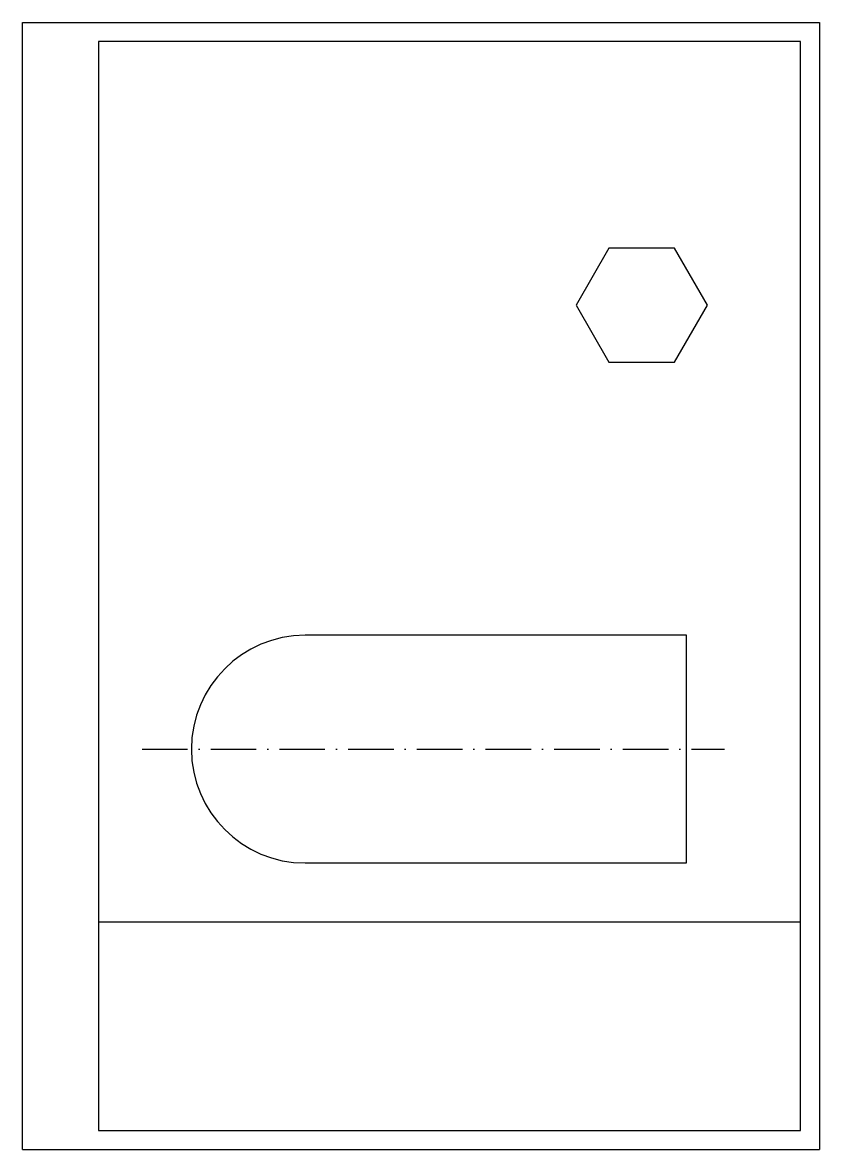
# Model space of a CAD drawing. Header units: millimetres. Extents: x 0 to 210, y 0 to 297.
import ezdxf

# ---------------------------------------------------------------- set-up
doc = ezdxf.new("R2010")
doc.units = ezdxf.units.MM
doc.header["$MEASUREMENT"] = 0
doc.linetypes.add('ACAD_ISO10W100', pattern=[18, 12, -3, 0, -3])

msp = doc.modelspace()

# ---------------------------------------------------------------- linework, layer by layer
for p, q in [((0, 0), (0, 297)), ((0, 297), (210, 297)), ((210, 297), (210, 0)), ((0, 0), (210, 0))]:
    msp.add_line(p, q)
at = {"lineweight": 30}
for p, q in [((175, 135.5), (74.5, 135.5)), ((175, 75.5), (175, 135.5)), ((74.5, 75.5), (175, 75.5)), ((20, 60), (205, 60))]:
    msp.add_line(p, q, dxfattribs=at)
at = {"linetype": 'ACAD_ISO10W100', "lineweight": 30}
msp.add_line((31.5, 105.5), (185, 105.5), dxfattribs=at)
at = {"lineweight": 30}
for points in [[(20, 5), (205, 5), (205, 292), (20, 292)], [(154.52, 237.5), (145.86, 222.5), (154.52, 207.5), (171.84, 207.5), (180.5, 222.5), (171.84, 237.5)]]:
    msp.add_lwpolyline(points, close=True, dxfattribs=at)
msp.add_arc((74.5, 105.5), 30, 90, 270, dxfattribs=at)

doc.saveas('drawing.dxf')
